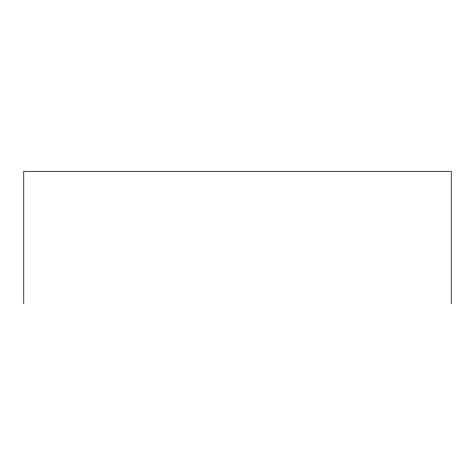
<?xml version="1.0" encoding="UTF-8"?>
<svg xmlns="http://www.w3.org/2000/svg" width="475" height="475" viewBox="0 0 475 475"><rect width="100%" height="100%" fill="white"/><g stroke="black" fill="none" stroke-linecap="round" stroke-linejoin="round"><path stroke-width="0.71" d="M451.25 303.685L451.25 171.315L23.75 171.315L23.75 303.685"/></g></svg>
